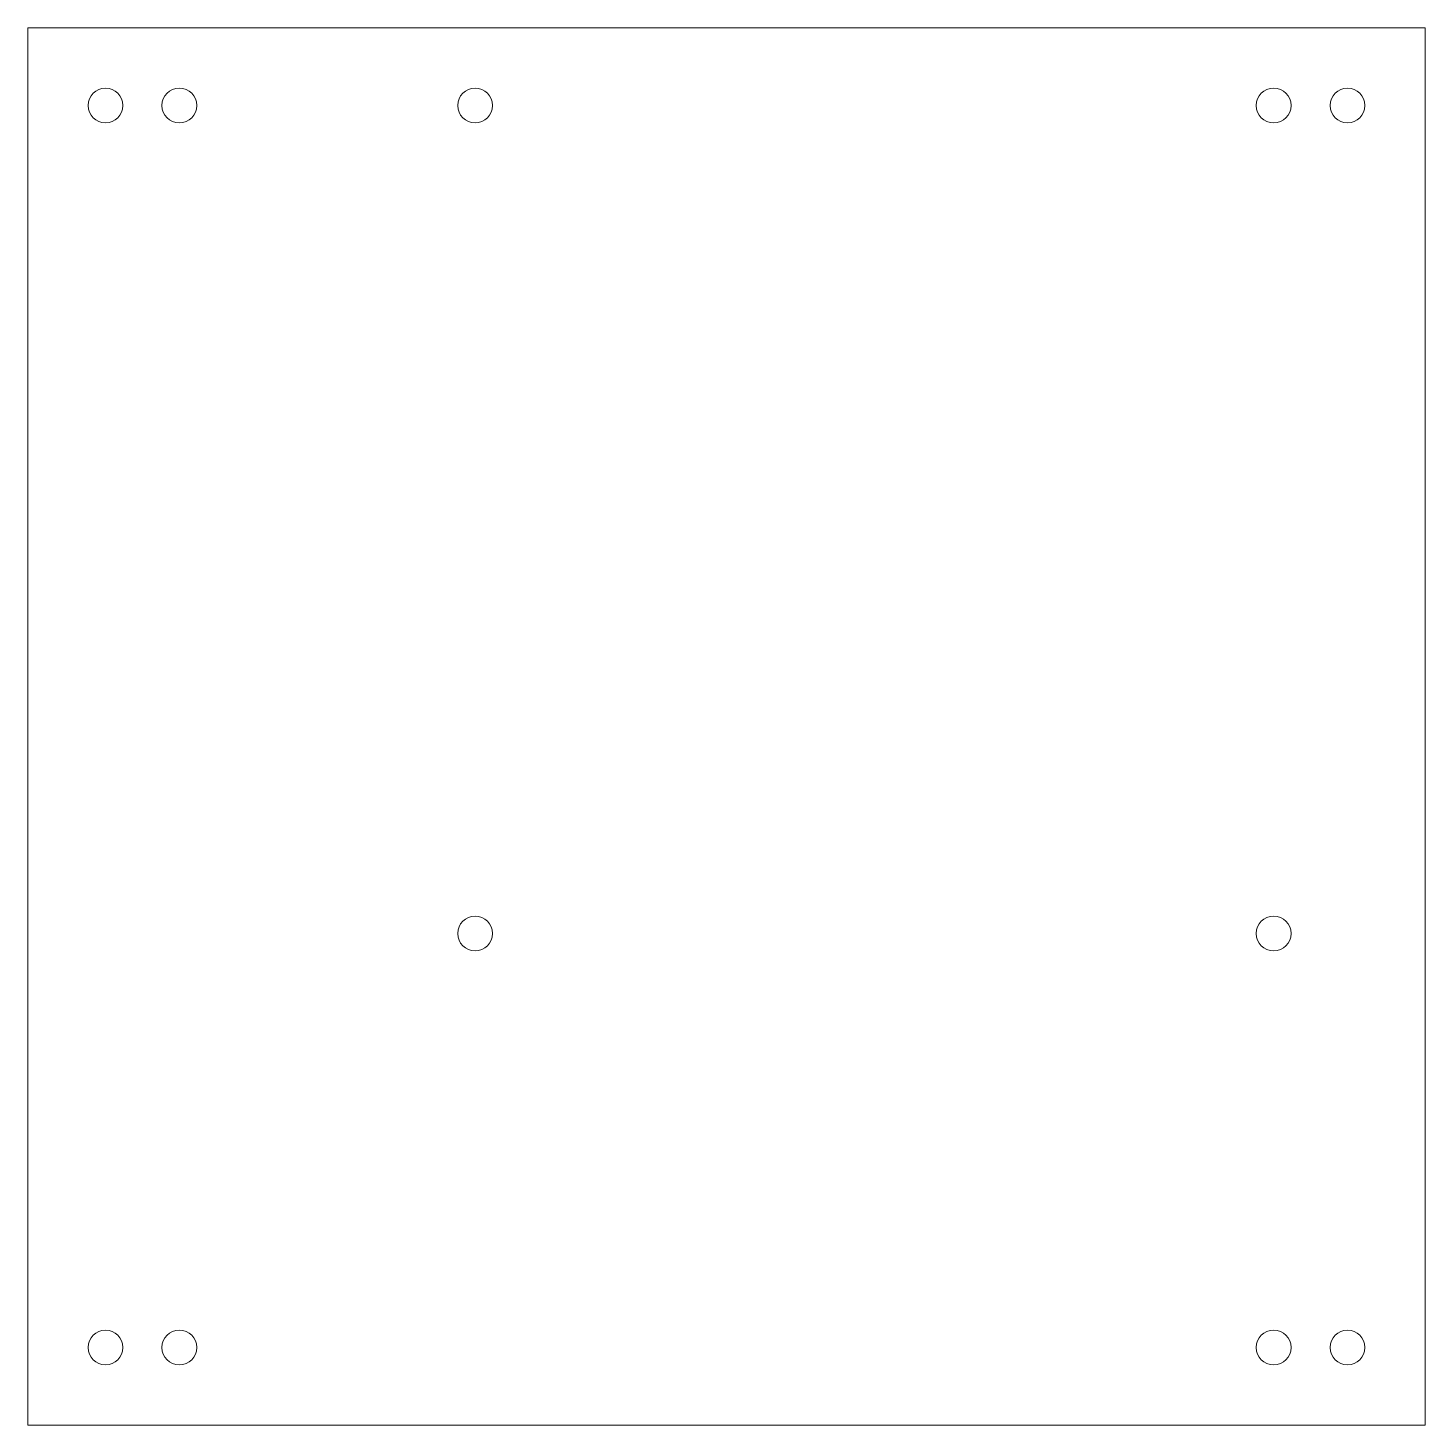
# Model space of a CAD drawing. Header units: millimetres. Extents: x 0 to 120, y 0 to 120.
import ezdxf

# ---------------------------------------------------------------- set-up
doc = ezdxf.new("R2010")
doc.units = ezdxf.units.MM
doc.layers.get('0').update_dxf_attribs({"linetype": 'CONTINUOUS', "lineweight": 0})

msp = doc.modelspace()

# ---------------------------------------------------------------- linework, layer by layer
for p, q in [((120, 120), (0, 120)), ((0, 120), (0, 0)), ((120, 0), (120, 120)), ((0, 0), (120, 0))]:
    msp.add_line(p, q)
for centre in [(6.66, 113.34), (13.01, 113.34), (38.41, 113.34), (106.99, 113.34), (113.34, 113.34), (38.41, 42.22), (106.99, 42.22), (6.66, 6.66), (13.01, 6.66), (106.99, 6.66), (113.34, 6.66)]:
    msp.add_circle(centre, 1.5)

doc.saveas('drawing.dxf')
